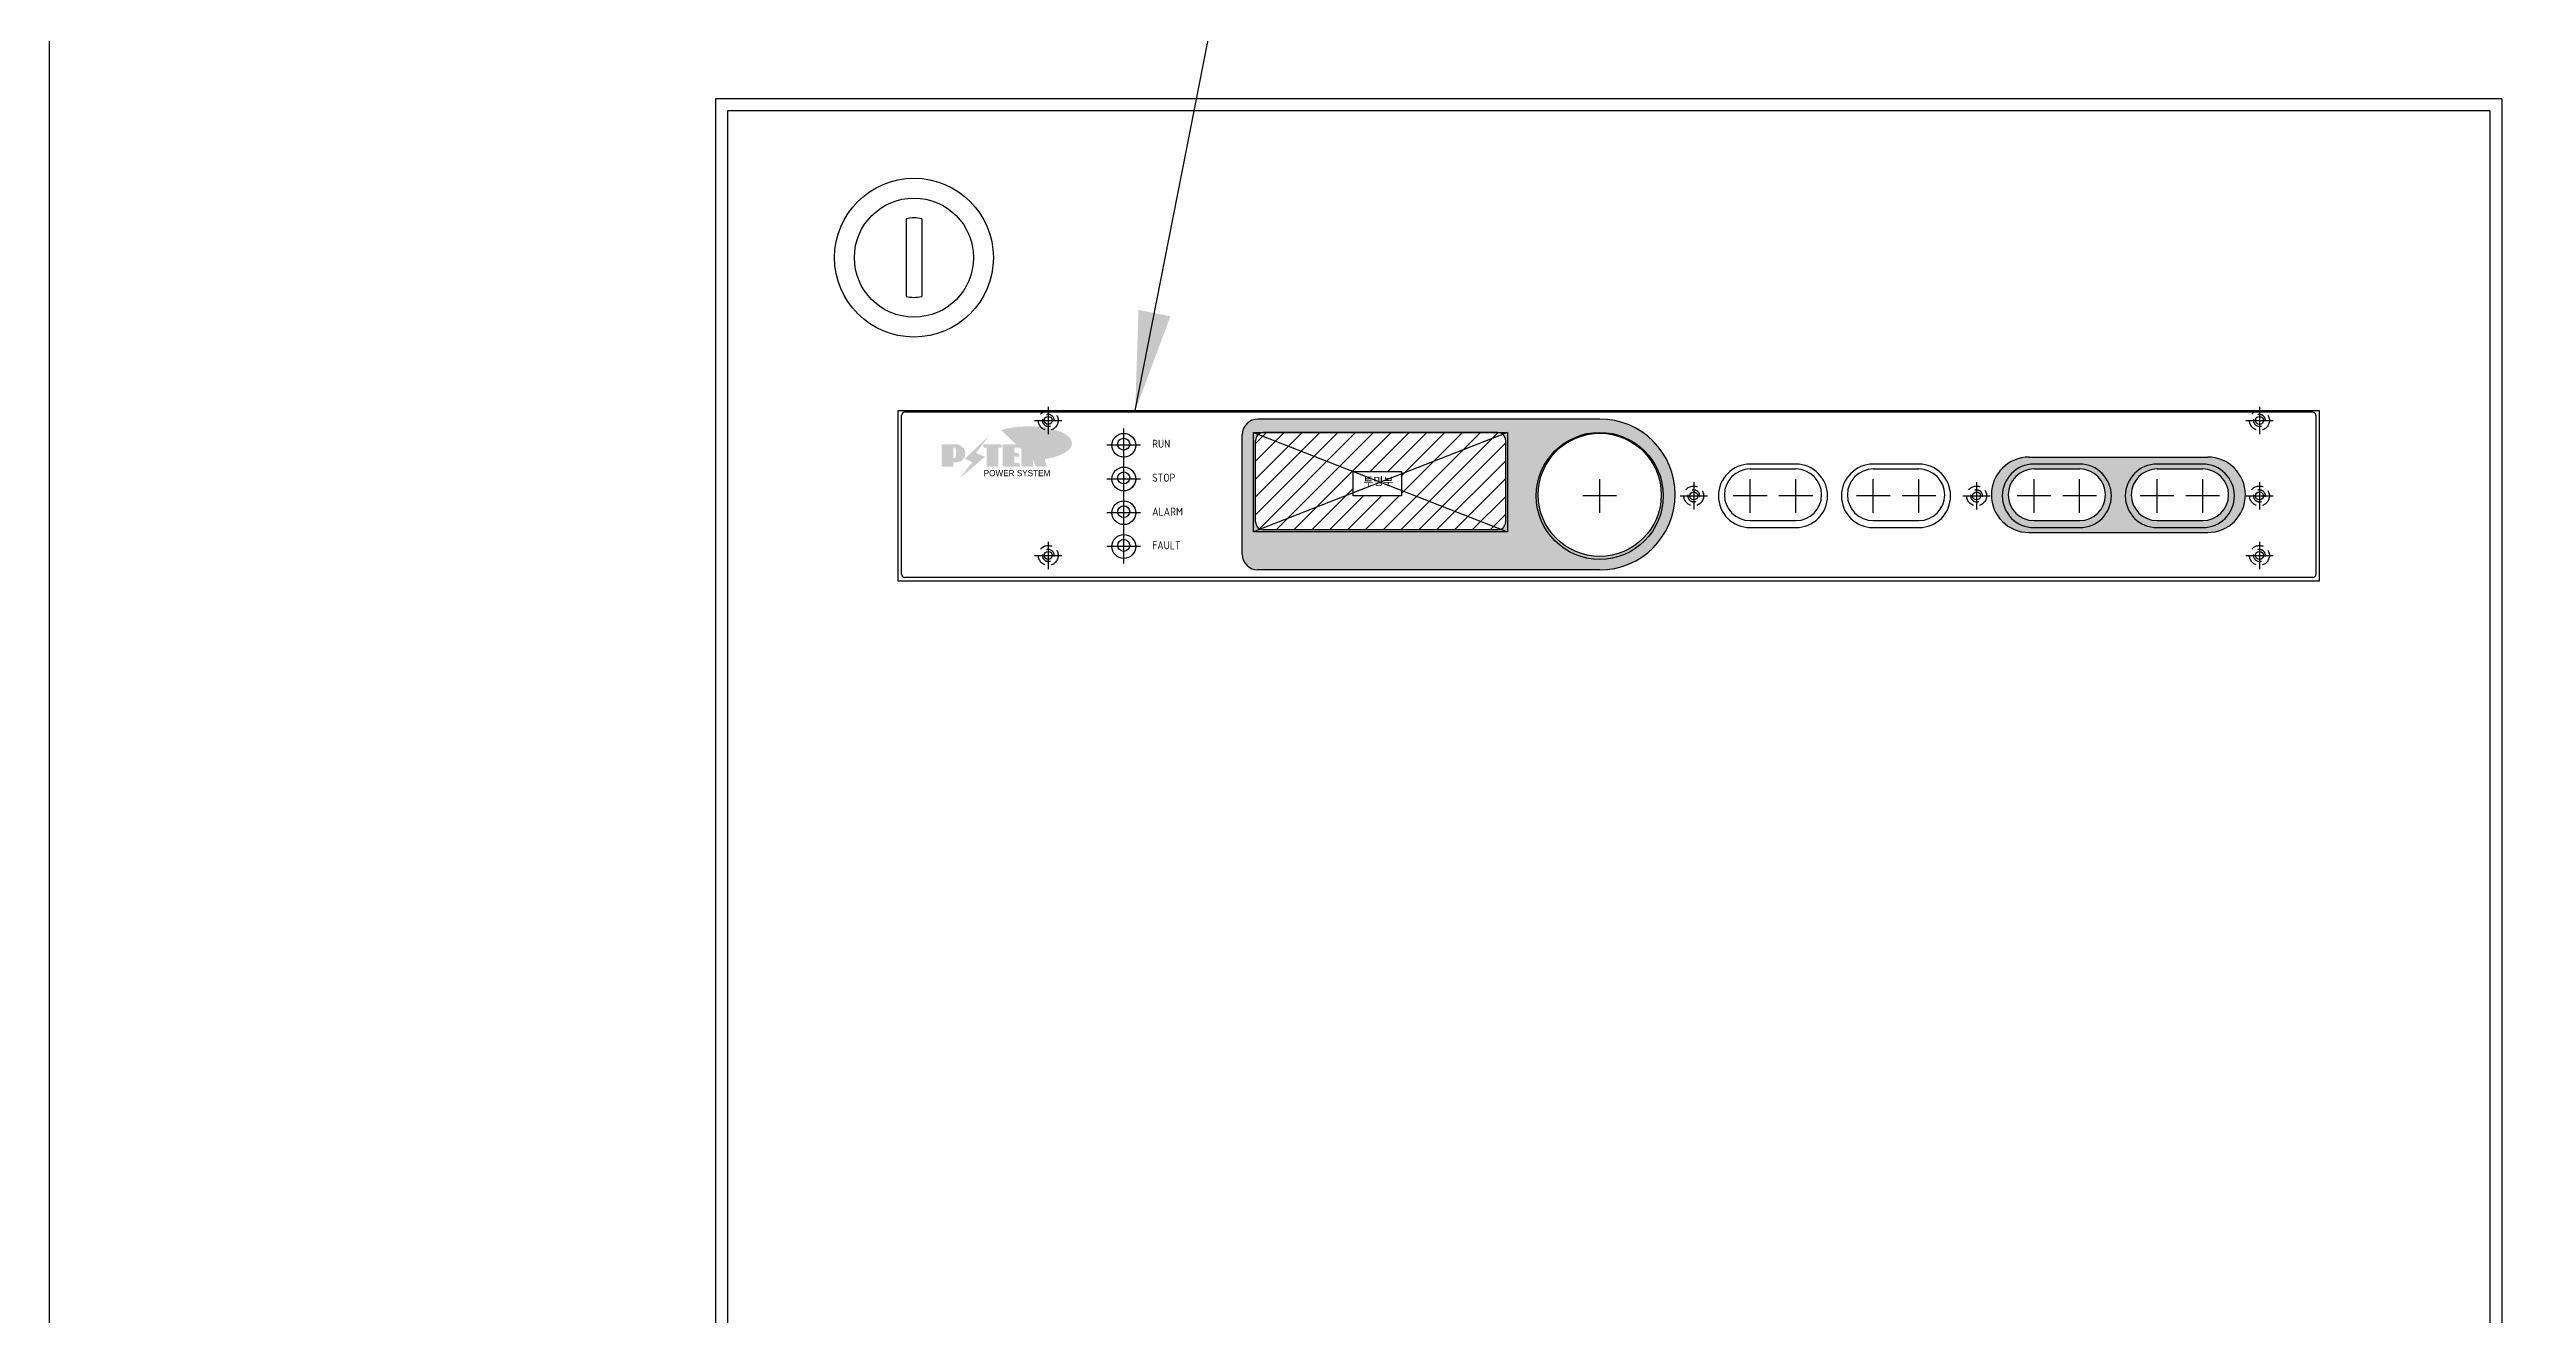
# Model space of a CAD drawing. Header units: millimetres. Extents: x -8980 to 16421, y 0 to 6237.
# Drawn here: x -5779 to -5155, y 3199 to 3518 of the extents above; entities that cross this region are included whole.
import ezdxf

# ---------------------------------------------------------------- set-up
doc = ezdxf.new("R2010")
doc.units = ezdxf.units.MM
doc.linetypes.add('CENTER', pattern=[50.8, 31.75, -6.35, 6.35, -6.35])
doc.linetypes.add('HIDDEN2', pattern=[4.7625, 3.175, -1.5875])
for name, color, linetype in [('4', 7, 'Continuous'), ('SINK', 151, 'Continuous'), ('TAMPLATE', 7, 'Continuous')]:
    doc.layers.add(name, color=color, linetype=linetype)
doc.styles.add('h1', font='')
doc.styles.get("Standard").update_dxf_attribs({"font": 'ISOCP.SHX', "bigfont": 'WHGTXT.SHX'})
doc.styles.get('h1').set_extended_font_data('New Gulim')
doc.dimstyles.new('PS-10', dxfattribs={"dimscale": 10, "dimtxt": 3.2, "dimasz": 2.5, "dimexe": 2, "dimexo": 2.5, "dimgap": 2, "dimtad": 1, "dimtoh": 1, "dimrnd": 0.05, "dimzin": 12, "dimdsep": 46, "dimtxsty": 'Standard', "dimcen": 0, "dimclrt": 2, "dimazin": 3, "dimtfac": 1, "dimtofl": 0, "dimtmove": 0, "dimatfit": 3, "dimfxl": 0, "dimtolj": 1, "dimtzin": 0, "dimarcsym": 0})

# ---------------------------------------------------------------- blocks, each defined once
blk = doc.blocks.new('A$C625E00E4')
h = blk.add_hatch(color=152)
edge = h.paths.add_edge_path(flags=16)
edge.add_arc((175.89, 0), 15.5, 0, 360)
edge = h.paths.add_edge_path(flags=16)
edge.add_arc((150.2, 13.68), 2, 0, 90)
edge.add_line((150.2, 15.68), (91.2, 15.68))
edge.add_arc((91.2, 13.68), 2, 90, 180)
edge.add_line((89.2, 13.68), (89.2, -6.82))
edge.add_arc((91.2, -6.82), 2, 180, 270)
edge.add_line((91.2, -8.82), (150.2, -8.82))
edge.add_arc((150.2, -6.82), 2, 270, 360)
edge.add_line((152.2, -6.82), (152.2, 13.68))
edge = h.paths.add_edge_path()
edge.add_arc((89.8, 15.08), 4, 90, 180)
edge.add_line((85.8, 15.08), (85.8, -14.92))
edge.add_arc((89.8, -14.92), 4, 180, 270)
edge.add_line((89.8, -18.92), (175.89, -18.92))
edge.add_arc((175.89, 0.08), 19, 270, 450)
edge.add_line((175.89, 19.08), (89.8, 19.08))
h = blk.add_hatch()
h.set_pattern_fill('ANSI31', color=256, style=0)
h.set_pattern_definition([(45, (-12264.8705, -317.9555), (-2.245064, 2.245064), [])])
h.paths.add_polyline_path([(113.77, 5.88), (125.95, 5.88), (125.95, -0.27), (113.77, -0.27)], flags=16)
edge = h.paths.add_edge_path()
edge.add_arc((150.2, -6.82), 2, 270, 360)
edge.add_line((152.2, -6.82), (152.2, 13.68))
edge.add_arc((150.2, 13.68), 2, 0, 90)
edge.add_line((150.2, 15.68), (91.2, 15.68))
edge.add_arc((91.2, 13.68), 2, 90, 180)
edge.add_line((89.2, 13.68), (89.2, -6.82))
edge.add_arc((91.2, -6.82), 2, 180, 270)
edge.add_line((91.2, -8.82), (150.2, -8.82))
h.paths.add_polyline_path([(115.6, 1.41), (124.78, 1.41), (124.78, 5.14), (115.6, 5.14)], flags=8)
h = blk.add_hatch(color=252)
edge = h.paths.add_edge_path()
edge.add_line((284.04, 9.5), (329.04, 9.5))
edge.add_arc((329.04, 0), 9.5, -90, 90, ccw=False)
edge.add_line((329.04, -9.5), (284.04, -9.5))
edge.add_arc((284.04, 0), 9.5, 90, 270, ccw=False)
edge = h.paths.add_edge_path(flags=16)
edge.add_line((316.29, 6.5), (327.79, 6.5))
edge.add_arc((327.79, 0), 6.5, -90, 90, ccw=False)
edge.add_line((327.79, -6.5), (316.29, -6.5))
edge.add_arc((316.29, 0), 6.5, 90, 270, ccw=False)
edge = h.paths.add_edge_path(flags=16)
edge.add_arc((296.79, 0), 6.5, 270, 450)
edge.add_line((296.79, 6.5), (285.29, 6.5))
edge.add_arc((285.29, 0), 6.5, 90, 270)
edge.add_line((285.29, -6.5), (296.79, -6.5))
at = {"layer": 'TAMPLATE'}
h = blk.add_hatch(color=1, dxfattribs=at)
h.paths.add_polyline_path([(12.85, 8.37), (13.69, 8.37, 1), (13.69, 12.74), (10.12, 12.74), (10.12, 7.28), (12.85, 7.28)])
h.paths.add_polyline_path([(12.85, 9.12), (12.85, 12.01), (12.99, 12.01, -0.414214), (13.71, 11.29), (13.71, 9.84, -0.414214), (12.99, 9.12)], flags=16)
h.paths.add_polyline_path([(24.23, 12.01), (25.07, 12.01), (25.07, 12.74), (20.62, 12.74), (20.62, 12.01), (21.46, 12.01), (21.46, 7.28), (24.23, 7.28)])
h.paths.add_polyline_path([(28.26, 9.75), (29.49, 9.75), (29.49, 10.51), (28.26, 10.51), (28.26, 12.01), (29.49, 12.01), (29.49, 12.74), (25.53, 12.74), (25.53, 7.28), (29.64, 7.28), (29.64, 8), (28.26, 8)])
h.paths.add_polyline_path([(32.94, 9.6), (33.76, 7.28), (36.44, 7.28), (35.07, 11.68), (36.38, 12.74), (35.13, 12.74), (32.94, 11.34), (32.94, 12.74), (30.19, 12.74), (30.19, 7.28), (32.94, 7.28)])
h = blk.add_hatch(color=250, dxfattribs=at)
h.paths.add_polyline_path([(13.05, 11.85), (13.18, 11.85, -0.129793), (13.54, 11.75, 0.221832), (12.99, 12.01), (12.85, 12.01), (12.85, 9.12), (12.99, 9.12, 0.02048), (13.05, 9.12)], flags=17)
h.paths.add_polyline_path([(13.05, 8.2), (13.89, 8.2, 0.72362), (15.19, 12.14, -0.679777), (13.69, 8.37), (12.85, 8.37), (12.85, 7.28), (10.32, 7.28), (10.32, 7.12), (13.05, 7.12)])
h.paths.add_polyline_path([(17.87, 8.22), (14.82, 4.37), (15.19, 4.69), (18.06, 8.31), (16.17, 9.19), (21.51, 14.25), (21.78, 14.61), (15.98, 9.1)])
h.paths.add_polyline_path([(20.81, 12.01), (20.81, 11.85), (21.46, 11.85), (21.46, 12.01)], flags=17)
h.paths.add_polyline_path([(24.43, 11.85), (25.27, 11.85), (25.27, 12.57), (25.07, 12.57), (25.07, 12.01), (24.23, 12.01), (24.23, 7.28), (21.66, 7.28), (21.66, 7.12), (24.43, 7.12)])
h.paths.add_polyline_path([(29.69, 10.35), (29.49, 10.35), (29.49, 9.75), (28.26, 9.75), (28.26, 8), (28.46, 8), (28.46, 9.58), (29.69, 9.58)])
h.paths.add_polyline_path([(29.84, 7.84), (29.64, 7.84), (29.64, 7.28), (25.73, 7.28), (25.73, 7.12), (29.84, 7.12)])
h.paths.add_polyline_path([(29.69, 12.57), (29.49, 12.57), (29.49, 12.01), (28.26, 12.01), (28.26, 10.51), (28.46, 10.51), (28.46, 11.85), (29.69, 11.85)])
h.paths.add_polyline_path([(33.13, 12.57), (32.94, 12.57), (32.94, 11.34), (33.13, 11.46)])
h.paths.add_polyline_path([(33.13, 9.04), (32.94, 9.6), (32.94, 7.28), (30.39, 7.28), (30.39, 7.12), (33.13, 7.12)])
h.paths.add_polyline_path([(36.58, 12.57), (36.18, 12.57), (35.07, 11.68), (36.44, 7.28), (33.9, 7.28), (33.95, 7.12), (36.63, 7.12), (35.26, 11.51)])
blk.add_hatch(color=5, dxfattribs=at).paths.add_polyline_path([(21.05, 9.59), (18.73, 10.51), (21.98, 14.69), (16.17, 9.19), (18.06, 8.31), (15.01, 4.46)])
h = blk.add_hatch(color=151, dxfattribs=at)
edge = h.paths.add_edge_path()
edge.add_ellipse((32.06, 12.96), major_axis=(-10.9, 0), ratio=0.39426, start_angle=111.51268, end_angle=334.46902)
edge.add_ellipse((30.76, 12.62), major_axis=(-10.1, 0), ratio=0.40699, start_angle=121.30662, end_angle=327.74369, ccw=False)
edge.add_line((36.01, 9.11), (36.06, 8.97))
for p, q in [((0, -20), (0, 20)), ((355.5, 20.8), (0.8, 20.8)), ((175.89, 19.08, 0), (89.8, 19.08)), ((356.3, 20), (356.3, -20)), ((85.8, -14.92), (85.8, 15.08)), ((89.2, -6.82), (89.2, 13.68)), ((150.2, 15.68), (91.2, 15.68)), ((152.2, -6.82), (152.2, 13.68)), ((284.04, 9.5), (329.04, 9.5)), ((150.2, -8.82), (91.2, -8.82)), ((284.04, -9.5), (329.04, -9.5)), ((355.5, -20.8), (0.8, -20.8)), ((175.89, -18.92, 0), (89.8, -18.92))]:
    blk.add_line(p, q)
blk.add_lwpolyline([(113.77, 5.88), (125.95, 5.88), (125.95, -0.27), (113.77, -0.27)], close=True)
at = {"color": 1}
for centre in [(56, 12.75), (56, 4.25), (56, -4.25), (56, -12.75)]:
    blk.add_circle(centre, 1.5, dxfattribs=at)
for centre, radius in [((56, 12.75), 1.5), ((175.89, 0, 0), 15.5), ((56, 4.25), 1.5), ((56, -4.25), 1.5), ((56, -12.75), 1.5)]:
    blk.add_circle(centre, radius)
for centre, radius, start, end in [((0.8, 20), 0.8, 90, 180), ((89.8, 15.08), 4, 90, 180), ((175.89, 0.08, 0), 19, 270, 90), ((355.5, 20), 0.8, 0, 90), ((91.2, 13.68), 2, 90, 180), ((150.2, 13.68), 2, 0, 90), ((284.04, 0), 9.5, 90, 270), ((329.04, 0), 9.5, 270, 90), ((91.2, -6.82), 2, 180, 270), ((150.2, -6.82), 2, 270, 0), ((89.8, -14.92), 4, 180, 270), ((0.8, -20), 0.8, 180, 270), ((355.5, -20), 0.8, 270, 0)]:
    blk.add_arc(centre, radius, start, end)
at = {"layer": 'SINK'}
for p, q in [((213.79, 6.5), (225.29, 6.5)), ((244.79, 6.5), (256.29, 6.5)), ((285.29, 6.5), (296.79, 6.5)), ((316.29, 6.5), (327.79, 6.5)), ((213.79, -6.5), (225.29, -6.5)), ((244.79, -6.5), (256.29, -6.5)), ((285.29, -6.5), (296.79, -6.5)), ((316.29, -6.5), (327.79, -6.5))]:
    blk.add_line(p, q, dxfattribs=at)
for centre, start, end in [((213.79, 0), 90, 270), ((225.29, 0), 270, 90), ((244.79, 0), 90, 270), ((256.29, 0), 270, 90), ((285.29, 0), 90, 270), ((296.79, 0), 270, 90), ((316.29, 0), 90, 270), ((327.79, 0), 270, 90)]:
    blk.add_arc(centre, 6.5, start, end, dxfattribs=at)
at = {"char_height": 2, "width": 17.6795, "attachment_point": 1}
for s, insert in [('{\\C250;RUN}', (63.14, 13.86)), ('{\\C250;STOP}', (63.14, 5.32)), ('{\\C250;ALARM}', (63.14, -3.25)), ('{\\C250;FAULT}', (63.14, -11.72))]:
    blk.add_mtext(s, dxfattribs=dict(at, insert=insert))
at = {"insert": (116.35, 4.39, -1905.73), "char_height": 2, "width": 17.6795, "attachment_point": 1, "style": 'h1'}
blk.add_mtext('{\\C254;투명부}', dxfattribs=at)
at = {"layer": 'TAMPLATE', "insert": (20.71, 6.26), "char_height": 1.573, "width": 57.5583, "attachment_point": 1}
blk.add_mtext('{\\fGulim|b0|i0|c129|p50;\\C250;POWER SYSTEM}', dxfattribs=at)

msp = doc.modelspace()

# ---------------------------------------------------------------- linework, layer by layer
at = {"color": 3}
for p, q in [((-5611.212, 3505.259, 0), (-5611.212, 2905.259, 0)), ((-5161.212, 3505.259, 0), (-5611.212, 3505.259, 0)), ((-5608.212, 3502.259, 0), (-5608.212, 2908.259, 0)), ((-5164.212, 3502.259, 0), (-5608.212, 3502.259, 0)), ((-5164.212, 3502.259, 0), (-5164.212, 2908.259, 0)), ((-5161.212, 3505.259, 0), (-5161.212, 2905.259, 0))]:
    msp.add_line(p, q, dxfattribs=at)
for p, q in [((-5563.212, 3475.057, 0), (-5563.212, 3455.461, 0)), ((-5559.212, 3475.057, 0), (-5559.212, 3455.461, 0))]:
    msp.add_line(p, q)
at = {"color": 1, "linetype": 'CENTER'}
for p, q in [((-5527.382, 3427.7, 0), (-5527.382, 3420.819, 0)), ((-5222.282, 3427.7, 0), (-5222.282, 3420.819, 0)), ((-5530.823, 3424.259, 0), (-5523.942, 3424.259, 0)), ((-5508.362, 3413.759, 0), (-5508.362, 3422.259, 0)), ((-5225.723, 3424.259, 0), (-5218.842, 3424.259, 0)), ((-5504.112, 3418.009, 0), (-5512.612, 3418.009, 0)), ((-5508.362, 3405.259, 0), (-5508.362, 3413.759, 0)), ((-5504.112, 3409.509, 0), (-5512.612, 3409.509, 0)), ((-5388.467, 3401.009, 0), (-5388.467, 3409.509, 0)), ((-5364.782, 3408.7, 0), (-5364.782, 3401.819, 0)), ((-5350.575, 3401.009, 0), (-5350.575, 3409.509, 0)), ((-5339.075, 3401.009, 0), (-5339.075, 3409.509, 0)), ((-5319.575, 3401.009, 0), (-5319.575, 3409.509, 0)), ((-5308.075, 3401.009, 0), (-5308.075, 3409.509, 0)), ((-5293.532, 3408.7, 0), (-5293.532, 3401.819, 0)), ((-5279.075, 3401.009, 0), (-5279.075, 3409.509, 0)), ((-5267.575, 3401.009, 0), (-5267.575, 3409.509, 0)), ((-5248.075, 3401.009, 0), (-5248.075, 3409.509, 0)), ((-5236.575, 3401.009, 0), (-5236.575, 3409.509, 0)), ((-5222.282, 3408.7, 0), (-5222.282, 3401.819, 0)), ((-5504.112, 3401.009, 0), (-5512.612, 3401.009, 0)), ((-5508.362, 3396.759, 0), (-5508.362, 3405.259, 0)), ((-5384.217, 3405.259, 0), (-5392.717, 3405.259, 0)), ((-5368.223, 3405.259, 0), (-5361.342, 3405.259, 0)), ((-5346.325, 3405.259, 0), (-5354.825, 3405.259, 0)), ((-5334.825, 3405.259, 0), (-5343.325, 3405.259, 0)), ((-5315.325, 3405.259, 0), (-5323.825, 3405.259, 0)), ((-5303.825, 3405.259, 0), (-5312.325, 3405.259, 0)), ((-5296.973, 3405.259, 0), (-5290.092, 3405.259, 0)), ((-5274.825, 3405.259, 0), (-5283.325, 3405.259, 0)), ((-5263.325, 3405.259, 0), (-5271.825, 3405.259, 0)), ((-5243.825, 3405.259, 0), (-5252.325, 3405.259, 0)), ((-5232.325, 3405.259, 0), (-5240.825, 3405.259, 0)), ((-5225.723, 3405.259, 0), (-5218.842, 3405.259, 0)), ((-5508.362, 3388.259, 0), (-5508.362, 3396.759, 0)), ((-5530.823, 3390.259, 0), (-5523.942, 3390.259, 0)), ((-5527.382, 3393.7, 0), (-5527.382, 3386.819, 0)), ((-5504.112, 3392.509, 0), (-5512.612, 3392.509, 0)), ((-5225.723, 3390.259, 0), (-5218.842, 3390.259, 0)), ((-5222.282, 3393.7, 0), (-5222.282, 3386.819, 0))]:
    msp.add_line(p, q, dxfattribs=at)
at = {"ltscale": 10}
for p, q in [((-5411.662, 3421.186, 0), (-5475.662, 3396.186, 0)), ((-5475.662, 3421.186, 0), (-5411.662, 3396.186, 0))]:
    msp.add_line(p, q, dxfattribs=at)
at = {"color": 3, "elevation": 0}
for points in [[(-4993.462, 1845.348), (-5778.962, 1845.348), (-5778.962, 3899.348), (-4993.462, 3899.348)], [(-5565.212, 3426.759), (-5207.212, 3426.759), (-5207.212, 3383.759), (-5565.212, 3383.759)], [(-5475.662, 3421.186), (-5411.662, 3421.186), (-5411.662, 3396.186), (-5475.662, 3396.186)]]:
    msp.add_lwpolyline(points, close=True, dxfattribs=at)
for points in [[(-5339.075, 3413.259), (-5350.575, 3413.259, 1), (-5350.575, 3397.259), (-5339.075, 3397.259, 1)], [(-5308.075, 3413.259), (-5319.575, 3413.259, 1), (-5319.575, 3397.259), (-5308.075, 3397.259, 1)], [(-5267.575, 3413.259), (-5279.075, 3413.259, 1), (-5279.075, 3397.259), (-5267.575, 3397.259, 1)], [(-5236.575, 3413.259), (-5248.075, 3413.259, 1), (-5248.075, 3397.259), (-5236.575, 3397.259, 1)]]:
    msp.add_lwpolyline(points, format="xyb", close=True, dxfattribs=at)
for radius in [20, 15]:
    msp.add_circle((-5561.212, 3465.259, 0), radius)
at = {"color": 2, "linetype": 'HIDDEN2'}
for centre in [(-5527.382, 3424.259, 0), (-5222.282, 3424.259, 0), (-5364.782, 3405.259, 0), (-5293.532, 3405.259, 0), (-5222.282, 3405.259, 0), (-5527.382, 3390.259, 0), (-5222.282, 3390.259, 0)]:
    msp.add_circle(centre, 2.5, dxfattribs=at)
at = {"color": 3}
for centre, radius in [((-5527.382, 3424.259, 0), 1), ((-5508.362, 3418.009, 0), 3), ((-5388.467, 3405.259, 0), 16), ((-5222.282, 3424.259, 0), 1), ((-5508.362, 3409.509, 0), 3), ((-5508.362, 3401.009, 0), 3), ((-5364.782, 3405.259, 0), 1), ((-5293.532, 3405.259, 0), 1), ((-5222.282, 3405.259, 0), 1), ((-5508.362, 3392.509, 0), 3), ((-5527.382, 3390.259, 0), 1), ((-5222.282, 3390.259, 0), 1)]:
    msp.add_circle(centre, radius, dxfattribs=at)
for start, end in [(78.463041, 101.536959), (258.463041, 281.536959)]:
    msp.add_arc((-5561.212, 3465.259, 0), 10, start, end)
at = {"color": 2, "linetype": 'HIDDEN2'}
for centre in [(-5527.382, 3424.259, 0), (-5222.282, 3424.259, 0), (-5364.782, 3405.259, 0), (-5293.532, 3405.259, 0), (-5222.282, 3405.259, 0), (-5527.382, 3390.259, 0), (-5222.282, 3390.259, 0)]:
    msp.add_arc(centre, 1.5, 169.361911, 106.946766, dxfattribs=at)

# ---------------------------------------------------------------- block references
msp.add_blockref('A$C625E00E4', (-5564.362, 3405.53, 0))

# ---------------------------------------------------------------- leaders
at = {"layer": '4', "color": 7}
msp.add_leader([(-5505.462, 3426.759, 0), (-5368.942, 4120.754, 0), (-4833.032, 4120.754, 0)], dimstyle='PS-10', override={"dimscale": 10, "dimgap": 2, "dimtad": 0}, dxfattribs=at)

doc.saveas('drawing.dxf')
